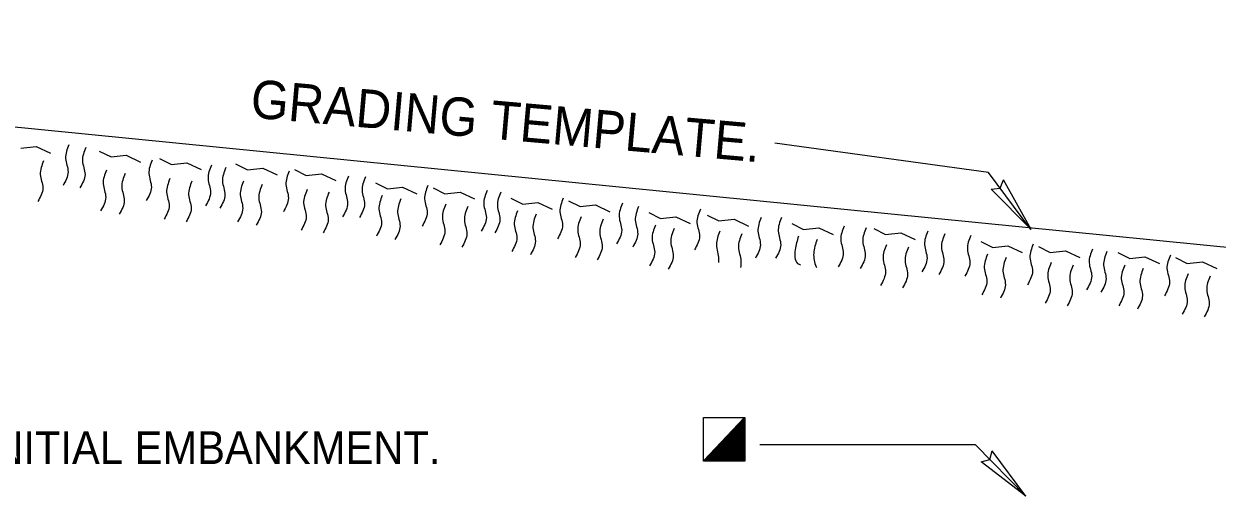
# Model space of a CAD drawing. Extents: x -23 to 389, y -283 to 18.
# Drawn here: x 200.25 to 240.22, y -56.04 to -40.23 of the extents above; entities that cross this region are included whole.
import ezdxf

# ---------------------------------------------------------------- set-up
doc = ezdxf.new("R2010")
doc.units = 0
doc.header["$LTSCALE"] = 0.62
doc.layers.add('1', color=7, linetype='Continuous', lineweight=13)

msp = doc.modelspace()

# ---------------------------------------------------------------- linework, layer by layer
at = {"layer": '1', "lineweight": 25}
for p, q in [((165.2656, -40.2308), (268.0735, -50.4443)), ((233.9858, -47.1126), (232.5574, -45.2081)), ((233.9863, -47.1118), (233.0683, -45.4587)), ((233.9863, -47.1118), (232.6564, -45.7675)), ((233.8163, -56.0448), (232.1228, -54.332)), ((233.8167, -56.0439), (232.6827, -54.5308)), ((233.8167, -56.0439), (232.3166, -54.8928))]:
    msp.add_line(p, q, dxfattribs=at)
at = {"layer": '1'}
for p, q in [((200.1448, -44.3936), (200.655, -44.3369)), ((200.655, -44.3369), (201.1367, -44.5638)), ((232.5574, -45.2081), (225.4066, -44.2251)), ((204.7952, -44.738), (205.1918, -44.9364)), ((205.1918, -44.9364), (205.7019, -44.8798)), ((205.7019, -44.8798), (206.1837, -45.1067)), ((209.3078, -45.1066), (209.7044, -45.3051)), ((209.7044, -45.3051), (210.2145, -45.2484)), ((210.2145, -45.2484), (210.6963, -45.4752)), ((213.955, -45.7254), (214.3516, -45.9239)), ((214.3516, -45.9239), (214.8618, -45.8672)), ((214.8618, -45.8672), (215.3434, -46.0941)), ((218.4889, -46.1508), (218.8856, -46.3493)), ((218.8856, -46.3493), (219.3957, -46.2927)), ((219.3957, -46.2927), (219.8774, -46.5195)), ((223.1362, -46.6329), (223.5328, -46.8314)), ((223.5328, -46.8314), (224.0429, -46.7747)), ((224.0429, -46.7747), (224.5246, -47.0016)), ((228.7184, -47.0866), (229.1151, -47.2851)), ((229.1151, -47.2851), (229.6253, -47.2284)), ((229.6253, -47.2284), (230.1069, -47.4552)), ((234.2339, -47.688), (234.6306, -47.8865)), ((234.6306, -47.8865), (235.1407, -47.8298)), ((235.1407, -47.8298), (235.6224, -48.0567)), ((238.8245, -48.0567), (239.2212, -48.2552)), ((239.2212, -48.2552), (239.7313, -48.1985)), ((239.7313, -48.1985), (240.213, -48.4254)), ((223.01, -54.8708), (224.3765, -53.4274)), ((224.2418, -53.5576), (224.3742, -53.5576)), ((224.2676, -53.5302), (224.2676, -54.8455)), ((224.2749, -53.5224), (224.374, -53.5224)), ((224.3028, -53.4928), (224.3028, -54.8453)), ((224.3081, -53.4872), (224.3738, -53.4872)), ((224.338, -53.4555), (224.338, -54.8452)), ((224.3413, -53.452), (224.3738, -53.452)), ((224.3616, -53.4304), (224.3737, -53.4304)), ((224.3732, -53.4181), (224.3732, -54.845)), ((223.8768, -53.9448), (224.3759, -53.9448)), ((223.8803, -53.9411), (223.8803, -54.8472)), ((223.91, -53.9096), (224.3758, -53.9096)), ((223.9156, -53.9037), (223.9156, -54.8472)), ((223.9432, -53.8744), (224.3756, -53.8744)), ((223.9508, -53.8663), (223.9508, -54.847)), ((223.9763, -53.8392), (224.3755, -53.8392)), ((223.986, -53.8289), (223.986, -54.8468)), ((224.0095, -53.804), (224.3753, -53.804)), ((224.0212, -53.7917), (224.0212, -54.8467)), ((224.0426, -53.7688), (224.3751, -53.7688)), ((224.0563, -53.7542), (224.0563, -54.8464)), ((224.0758, -53.7336), (224.3749, -53.7336)), ((224.0916, -53.7169), (224.0916, -54.8463)), ((224.109, -53.6984), (224.3748, -53.6984)), ((224.1268, -53.6795), (224.1268, -54.8462)), ((224.1422, -53.6632), (224.3747, -53.6632)), ((224.162, -53.6422), (224.162, -54.846)), ((224.1753, -53.628), (224.3744, -53.628)), ((224.1972, -53.6048), (224.1972, -54.8458)), ((224.2085, -53.5928), (224.3743, -53.5928)), ((224.2323, -53.5675), (224.2323, -54.8457)), ((223.4932, -54.3518), (223.4932, -54.8491)), ((223.5118, -54.332), (224.3777, -54.332)), ((223.5283, -54.3145), (223.5283, -54.8489)), ((223.5451, -54.2968), (224.3775, -54.2968)), ((223.5636, -54.2772), (223.5636, -54.8487)), ((223.5783, -54.2616), (224.3773, -54.2616)), ((223.5988, -54.2398), (223.5988, -54.8487)), ((223.6114, -54.2264), (224.3772, -54.2264)), ((223.634, -54.2025), (223.634, -54.8485)), ((223.6446, -54.1912), (224.377, -54.1912)), ((223.6692, -54.1651), (223.6692, -54.8482)), ((223.6777, -54.156), (224.3768, -54.156)), ((223.7043, -54.1277), (223.7043, -54.8481)), ((223.7109, -54.1208), (224.3767, -54.1208)), ((223.7396, -54.0904), (223.7396, -54.848)), ((223.7441, -54.0856), (224.3766, -54.0856)), ((223.7748, -54.0531), (223.7748, -54.8478)), ((223.7773, -54.0504), (224.3764, -54.0504)), ((223.81, -54.0157), (223.81, -54.8477)), ((223.8104, -54.0152), (224.3762, -54.0152)), ((223.8436, -53.98), (224.3761, -53.98)), ((223.8452, -53.9783), (223.8452, -54.8474)), ((232.1228, -54.332), (224.9057, -54.332)), ((223.106, -54.7627), (223.106, -54.8509)), ((223.1138, -54.7544), (224.3796, -54.7544)), ((223.1412, -54.7253), (223.1412, -54.8507)), ((223.1469, -54.7192), (224.3794, -54.7192)), ((223.1763, -54.6879), (223.1763, -54.8506)), ((223.1802, -54.684), (224.3793, -54.684)), ((223.2116, -54.6507), (223.2116, -54.8504)), ((223.2133, -54.6488), (224.379, -54.6488)), ((223.2465, -54.6136), (224.3789, -54.6136)), ((223.2468, -54.6133), (223.2468, -54.8503)), ((223.2797, -54.5784), (224.3788, -54.5784)), ((223.282, -54.5759), (223.282, -54.8501)), ((223.3128, -54.5432), (224.3786, -54.5432)), ((223.3172, -54.5387), (223.3172, -54.8499)), ((223.3459, -54.508), (224.3784, -54.508)), ((223.3523, -54.5012), (223.3523, -54.8497)), ((223.3792, -54.4728), (224.3783, -54.4728)), ((223.3876, -54.4639), (223.3876, -54.8496)), ((223.4123, -54.4376), (224.3781, -54.4376)), ((223.4228, -54.4265), (223.4228, -54.8495)), ((223.4455, -54.4024), (224.3779, -54.4024)), ((223.458, -54.3892), (223.458, -54.8492)), ((223.4787, -54.3672), (224.3778, -54.3672)), ((223.0356, -54.8373), (223.0356, -54.8512)), ((223.0474, -54.8248), (224.3798, -54.8248)), ((223.0501, -54.8221), (223.0501, -54.8512)), ((223.0708, -54.8001), (223.0708, -54.8511)), ((223.0806, -54.7896), (224.3797, -54.7896))]:
    msp.add_line(p, q, dxfattribs=at)
for points in [[(202.7708, -44.4897), (203.1673, -44.6882), (203.6775, -44.6315), (204.1592, -44.8583)], [(207.3418, -44.9169), (207.7384, -45.1154), (208.2486, -45.0587), (208.7303, -45.2856)], [(212.0281, -45.5553), (212.4247, -45.7537), (212.9348, -45.6971), (213.4165, -45.924)], [(216.562, -46.0657), (216.9586, -46.2642), (217.4688, -46.2076), (217.9504, -46.4345)], [(221.1809, -46.5479), (221.5775, -46.7464), (222.0877, -46.6897), (222.5693, -46.9167)], [(225.9698, -46.9167), (226.3665, -47.1151), (226.8766, -47.0584), (227.3583, -47.2853)], [(232.307, -47.5179), (232.7037, -47.7163), (233.2138, -47.6597), (233.6955, -47.8866)], [(236.8976, -47.8866), (237.2943, -48.085), (237.8043, -48.0283), (238.2861, -48.2552)]]:
    msp.add_lwpolyline(points, dxfattribs=at)
at = {"layer": '1', "lineweight": 25}
for points in [[(232.6564, -45.7675), (232.9514, -45.7274), (233.0683, -45.4587)], [(232.3166, -54.8928), (232.6033, -54.813), (232.6827, -54.5308)]]:
    msp.add_lwpolyline(points, dxfattribs=at)
at = {"layer": '1'}
for points in [[(223.01, -54.8708), (223.01, -53.4082), (224.3955, -53.4082), (224.3955, -54.8708)], [(223.0225, -54.8513), (224.3735, -53.4177), (224.3799, -54.845)]]:
    msp.add_lwpolyline(points, close=True, dxfattribs=at)
for points in [[(201.7569, -44.2801), (201.6436, -44.7338), (201.7286, -45.1876), (201.5585, -45.6413)], [(202.3237, -44.3652), (202.2103, -44.8189), (202.2953, -45.2727), (202.1253, -45.7264)], [(200.9099, -44.8189), (200.7966, -45.2727), (200.8816, -45.7264), (200.7115, -46.1802)], [(203.0169, -45.1298), (202.9037, -45.5836), (202.9886, -46.0373), (202.8186, -46.4911)], [(204.5471, -44.7895), (204.4338, -45.2432), (204.5188, -45.697), (204.3487, -46.1507)], [(206.5306, -44.9597), (206.4173, -45.4134), (206.5023, -45.8672), (206.3323, -46.3209)], [(207.0124, -45.0448), (206.8991, -45.4986), (206.9841, -45.9523), (206.8141, -46.4061)], [(209.1376, -45.1582), (209.0243, -45.6119), (209.1093, -46.0657), (208.9393, -46.5194)], [(203.6403, -45.2432), (203.527, -45.697), (203.6119, -46.1507), (203.4419, -46.6045)], [(205.1422, -45.4134), (205.0288, -45.8672), (205.1138, -46.3209), (204.9438, -46.7747)], [(205.8788, -45.4985), (205.7656, -45.9522), (205.8506, -46.406), (205.6805, -46.8597)], [(207.6075, -45.4986), (207.4943, -45.9523), (207.5792, -46.4061), (207.4092, -46.8598)], [(211.1212, -45.3283), (211.0079, -45.7821), (211.0928, -46.2358), (210.9228, -46.6896)], [(211.688, -45.3567), (211.5747, -45.8105), (211.6597, -46.2642), (211.4896, -46.718)], [(208.2308, -45.6119), (208.1176, -46.0657), (208.2025, -46.5194), (208.0325, -46.9732)], [(209.7328, -45.7821), (209.6194, -46.2358), (209.7044, -46.6896), (209.5343, -47.1433)], [(210.4694, -45.8672), (210.3562, -46.3209), (210.4411, -46.7747), (210.2711, -47.2284)], [(213.7848, -45.6402), (213.6716, -46.094), (213.7565, -46.5477), (213.5865, -47.0015)], [(215.7684, -45.8104), (215.6551, -46.2642), (215.7401, -46.7179), (215.5701, -47.1717)], [(216.2219, -45.8672), (216.1086, -46.321), (216.1936, -46.7747), (216.0235, -47.2285)], [(212.2548, -45.9807), (212.1414, -46.4344), (212.2264, -46.8882), (212.0564, -47.3419)], [(212.8781, -46.094), (212.7648, -46.5477), (212.8498, -47.0015), (212.6798, -47.4552)], [(214.3799, -46.2642), (214.2667, -46.7179), (214.3516, -47.1717), (214.1816, -47.6254)], [(215.1167, -46.3492), (215.0033, -46.803), (215.0883, -47.2567), (214.9183, -47.7105)], [(218.3188, -46.0657), (218.2055, -46.5194), (218.2904, -46.9732), (218.1204, -47.4269)], [(220.3023, -46.2358), (220.1891, -46.6896), (220.274, -47.1433), (220.104, -47.5971)], [(220.8408, -46.3494), (220.7275, -46.8032), (220.8125, -47.2569), (220.6424, -47.7107)], [(216.7887, -46.4911), (216.6753, -46.9448), (216.7603, -47.3986), (216.5903, -47.8523)], [(217.412, -46.6045), (217.2987, -47.0582), (217.3837, -47.512), (217.2137, -47.9657)], [(218.9138, -46.6896), (218.8006, -47.1433), (218.8856, -47.5971), (218.7155, -48.0508)], [(222.9093, -46.4344), (222.7961, -46.8882), (222.881, -47.3419), (222.711, -47.7957)], [(224.9496, -46.7179), (224.8363, -47.1717), (224.9213, -47.6254), (224.7512, -48.0792)], [(225.6298, -46.7181), (225.5164, -47.1718), (225.6014, -47.6256), (225.4313, -48.0793)], [(219.6506, -46.7747), (219.5373, -47.2284), (219.6223, -47.6822), (219.4523, -48.1359)], [(221.4076, -46.9732), (221.2943, -47.427), (221.3793, -47.8807), (221.2092, -48.3345)], [(222.0309, -47.0867), (221.9176, -47.5404), (222.0026, -47.9942), (221.8325, -48.4479)], [(227.7266, -47.0016), (227.6133, -47.4553), (227.6983, -47.9091), (227.5283, -48.3628)], [(228.4633, -47.0583), (228.35, -47.5121), (228.435, -47.9658), (228.265, -48.4196)], [(223.5611, -47.1717), (223.4478, -47.6254), (223.5187, -48.1076), (223.5187, -48.2211)], [(224.2978, -47.2567), (224.1845, -47.7105), (224.2695, -48.1642), (224.2554, -48.3912)], [(226.1965, -47.342), (226.0833, -47.7957), (226.1682, -48.2495), (226.2673, -48.3061)], [(226.8198, -47.4553), (226.7066, -47.9091), (226.7915, -48.3628), (226.8058, -48.3912)], [(230.5319, -47.1716), (230.4186, -47.6253), (230.5036, -48.0791), (230.3335, -48.5328)], [(231.0987, -47.2567), (230.9853, -47.7104), (231.0703, -48.1642), (230.9003, -48.6179)], [(231.9669, -47.3193), (231.8537, -47.7731), (231.9386, -48.2268), (231.7686, -48.6806)], [(229.1434, -47.6253), (229.0301, -48.0791), (229.1151, -48.5328), (228.9451, -48.9866)], [(229.8802, -47.7104), (229.7668, -48.1642), (229.8518, -48.6179), (229.6818, -49.0717)], [(232.5337, -47.9432), (232.4204, -48.397), (232.5054, -48.8507), (232.3353, -49.3045)], [(234.0638, -47.6028), (233.9505, -48.0566), (234.0355, -48.5103), (233.8654, -48.9641)], [(236.0474, -47.773), (235.9341, -48.2267), (236.0191, -48.6805), (235.849, -49.1342)], [(236.5292, -47.8582), (236.4159, -48.3119), (236.5008, -48.7657), (236.3308, -49.2194)], [(233.157, -48.0566), (233.0438, -48.5103), (233.1288, -48.9641), (232.9587, -49.4178)], [(234.6589, -48.2267), (234.5456, -48.6805), (234.6306, -49.1342), (234.4605, -49.588)], [(235.3957, -48.3118), (235.2823, -48.7656), (235.3673, -49.2193), (235.1973, -49.6731)], [(237.1243, -48.3119), (237.011, -48.7657), (237.0959, -49.2194), (236.9259, -49.6732)], [(238.6544, -47.9715), (238.5411, -48.4252), (238.6261, -48.879), (238.456, -49.3327)], [(237.7476, -48.4252), (237.6343, -48.879), (237.7193, -49.3327), (237.5493, -49.7865)], [(239.2495, -48.5954), (239.1362, -49.0492), (239.2212, -49.5029), (239.0511, -49.9567)], [(239.9862, -48.6805), (239.8729, -49.1342), (239.9579, -49.588), (239.7878, -50.0417)]]:
    msp.add_spline(points, degree=3, dxfattribs=at)

# ---------------------------------------------------------------- texts
at = {"layer": '1', "width": 0.95}
msp.add_text('GRADING TEMPLATE.', height=1.283, rotation=354.965, dxfattribs=at).set_placement((207.809, -43.3624))
msp.add_text('TOP OF INITIAL EMBANKMENT.', height=1.1, dxfattribs=at).set_placement((193.2417, -54.9707))

doc.saveas('drawing.dxf')
